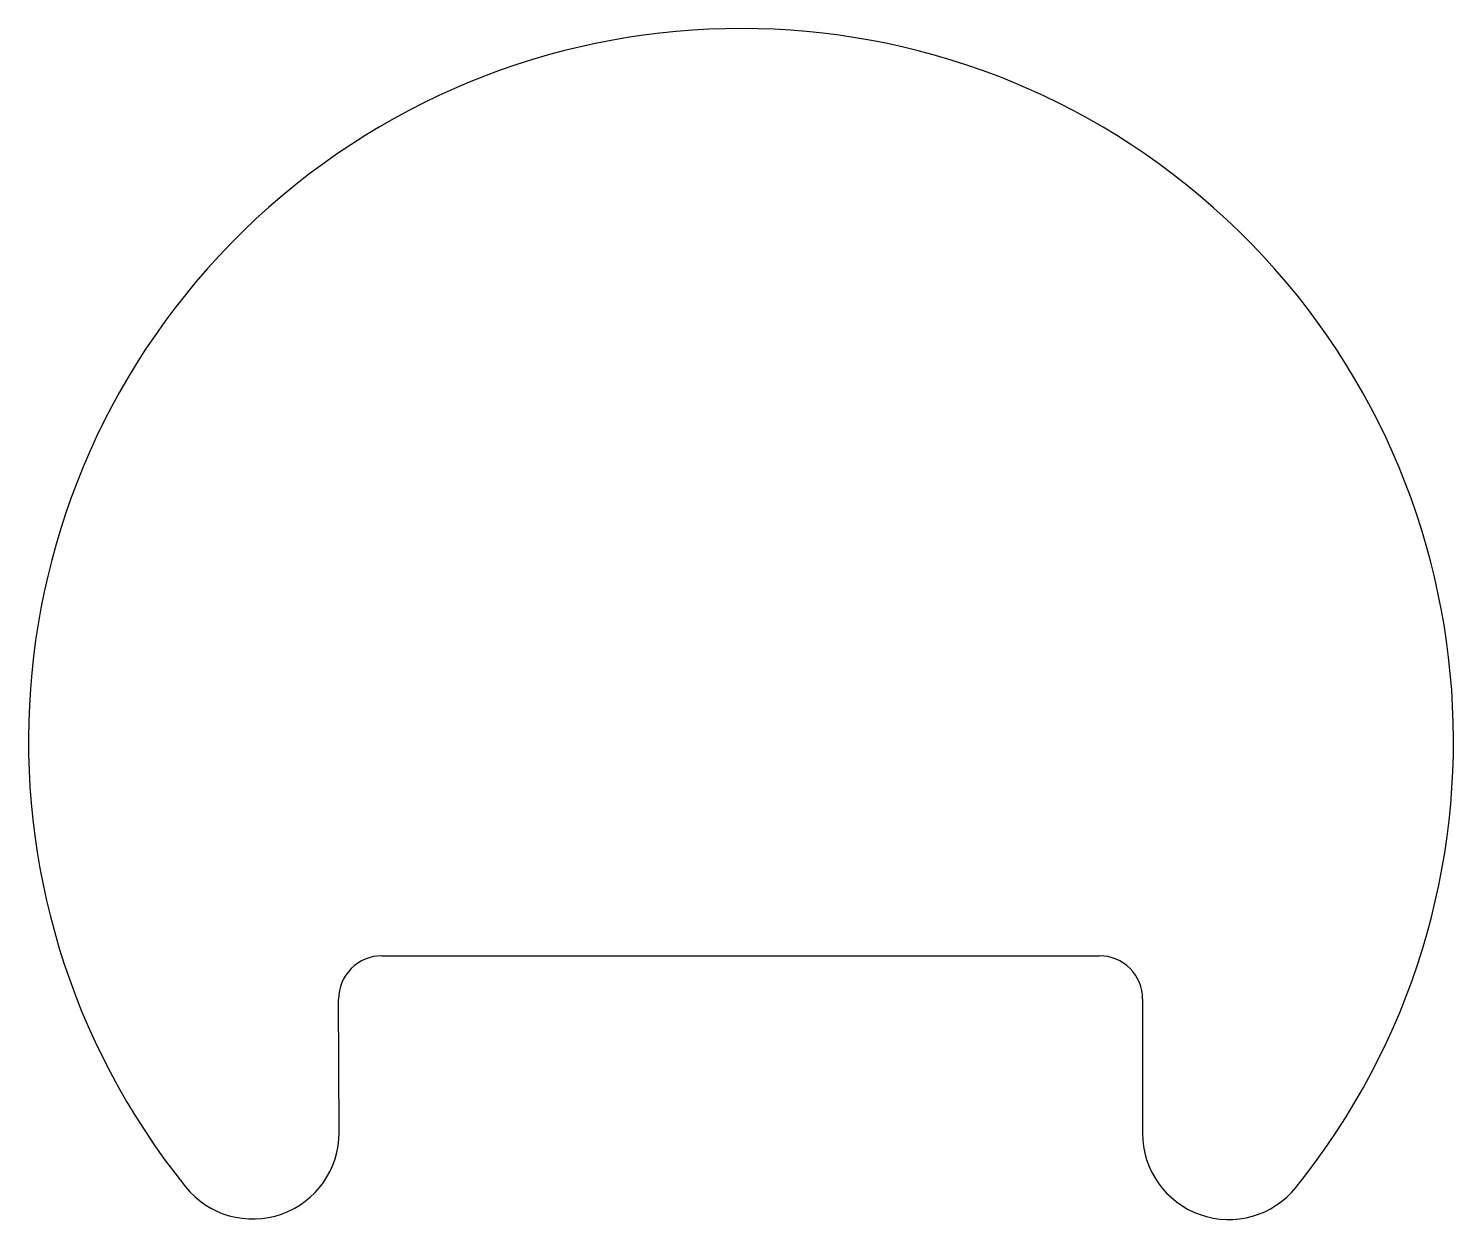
# Model space of a CAD drawing. Header units: centimetres. Extents: x -4.19 to 4.19, y -2.82 to 4.19.
import ezdxf

# ---------------------------------------------------------------- set-up
doc = ezdxf.new("R2010")
doc.units = ezdxf.units.CM
doc.header["$MEASUREMENT"] = 0
doc.layers.add('keypad_rB0_outline v2_0', color=7, linetype='Continuous')

msp = doc.modelspace()

# ---------------------------------------------------------------- linework, layer by layer
at = {"layer": 'keypad_rB0_outline v2_0'}
for p, q in [((-2.1128, -1.2654), (2.1086, -1.2654)), ((-2.3638, -2.304), (-2.3668, -1.5204)), ((2.3626, -1.5199), (2.3613, -2.3082))]:
    msp.add_line(p, q, dxfattribs=at)
for centre, radius, start, end in [((0, 0), 4.191, 321.17471, 218.76397), ((-2.1128, -1.5194), 0.254, 90, 180.22365), ((2.1086, -1.5194), 0.254, 359.9008, 90), ((-2.8718, -2.306), 0.508, 218.76397, 0.22365), ((2.8693, -2.309), 0.508, 179.9008, 321.17471)]:
    msp.add_arc(centre, radius, start, end, dxfattribs=at)

doc.saveas('drawing.dxf')
